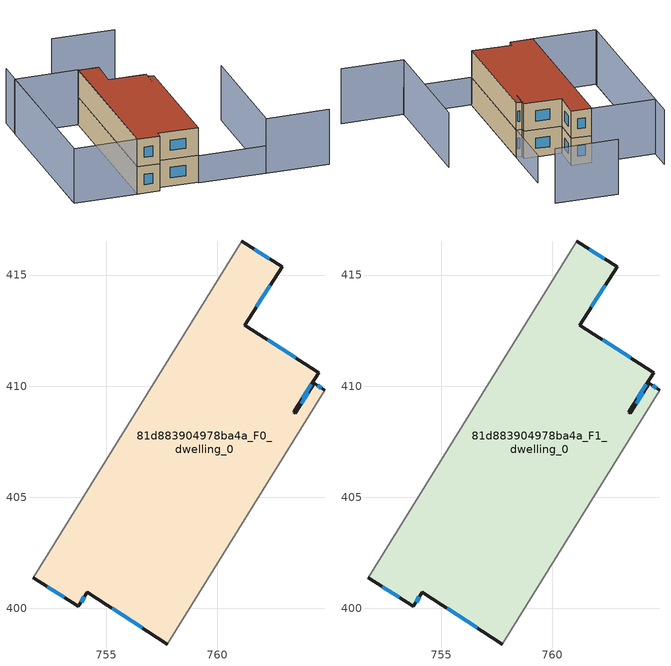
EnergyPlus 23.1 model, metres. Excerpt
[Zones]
81d883904978ba4a_F0_dwelling_0
 floor ground (EU_floor_Construction): 762.91,415.37 761.22,412.75 764.56,410.6 763.48,408.93 763.43,408.83 763.5,408.79 764.36,410.12 764.83,409.82 757.75,398.4 754.15,400.72 753.74,400.09 751.72,401.39 761.1,416.53 z0
 wall outside (EU_wall_Construction): 764.83,409.82 764.36,410.12 763.5,408.79 763.43,408.83 763.48,408.93 764.56,410.6 761.22,412.75 762.91,415.37 761.1,416.53 / 751.72,401.39 753.74,400.09 754.15,400.72 757.75,398.4 z0:3
 wall adiabatic (EU_wall_Construction): 757.75,398.4 764.83,409.82 / 761.1,416.53 751.72,401.39 z0:3
 window (EU_Window_Construction): 764.09,409.71 763.76,409.2 / 764.68,409.92 764.5,410.03 / 755.27,400 756.63,399.12 / 753.87,400.29 754.02,400.52 / 752.35,400.98 753.11,400.5 / 762.34,415.73 761.66,416.17 / 761.75,413.57 762.38,414.55 / 763.52,411.27 762.26,412.08 / 763.82,409.45 764.23,410.08 z0.93:2.07
81d883904978ba4a_F1_dwelling_0
 floor to 81d883904978ba4a_F0_dwelling_0 (EU_floor_Construction): 762.91,415.37 761.22,412.75 764.56,410.6 763.48,408.93 763.42,408.83 763.5,408.79 764.36,410.12 764.83,409.82 757.75,398.4 754.15,400.72 753.74,400.09 751.72,401.39 761.1,416.53 z3
 wall outside (EU_wall_Construction): 764.83,409.82 764.36,410.12 763.5,408.79 763.43,408.83 763.48,408.93 764.56,410.6 761.22,412.75 762.91,415.37 761.1,416.53 / 751.72,401.39 753.74,400.09 754.15,400.72 757.75,398.4 z3:6
 wall adiabatic (EU_wall_Construction): 757.75,398.4 764.83,409.82 / 761.1,416.53 751.72,401.39 z3:6
 window (EU_Window_Construction): 764.09,409.71 763.76,409.2 / 764.68,409.92 764.5,410.03 / 755.27,400 756.63,399.12 / 753.87,400.29 754.02,400.52 / 752.35,400.98 753.11,400.5 / 762.34,415.73 761.66,416.17 / 761.75,413.57 762.38,414.55 / 763.52,411.27 762.26,412.08 / 763.82,409.45 764.23,410.08 z3.93:5.07
 roof outside (EU_roof_Construction): 757.75,398.4 764.83,409.82 764.36,410.12 763.5,408.79 763.43,408.83 763.48,408.93 764.56,410.6 761.22,412.75 762.91,415.37 761.1,416.53 751.72,401.39 753.74,400.09 754.15,400.72 z6
shading: 769.43,391 763.77,394.51 / 763.77,394.51 770.95,406.1 / 756.84,422.39 746.23,405.26 / 771.03,419.84 765.33,423.37 / 746.02,404.92 755.43,420.11 / 755.43,420.11 761.13,416.58 / 761.13,416.58 751.72,401.39 / 751.72,401.39 746.02,404.92 z0:6; 763.78,394.53 757.69,398.3 / 757.69,398.3 768.26,415.36 z0:3
[Building]
EU S2 Campaign: North Axis=0; Terrain=City; Solar Distribution=FullExterior
[Site:Location]
Montreal-Trudeau.Intl.AP: Latitude=45.4667; Longitude=-73.75; Time Zone=-5; Elevation=36
[SizingPeriod:WeatherFileDays]
AnnualSizingPeriod: Begin Month=1; Begin Day of Month=1; End Month=12; End Day of Month=31; Day of Week for Start Day=Monday; Use Weather File Daylight Saving Period=No; Use Weather File Rain and Snow Indicators=No
[MATERIAL]
EU_InternalMass_Material: Roughness=MediumRough; Thickness=0.1; Conductivity=1; Density=1800; Specific Heat=900; Thermal Absorptance=0.9; Solar Absorptance=0.7; Visible Absorptance=0.7
[MATERIAL:NOMASS] Roughness=MediumRough; Thermal Absorptance=0.9; Solar Absorptance=0.7; Visible Absorptance=0.7
Name | Thermal Resistance
EU_wall_NoMass; EU_floor_NoMass | 1.36485
EU_roof_NoMass | 2.55992
[WINDOWMATERIAL:SIMPLEGLAZINGSYSTEM]
EU_Window_SimpleGlazing: UFactor=3.92339; Solar Heat Gain Coefficient=0.8; Visible Transmittance=0.8
[CONSTRUCTION]
EU_wall_Construction: EU_wall_NoMass
EU_roof_Construction: EU_roof_NoMass
EU_floor_Construction: EU_floor_NoMass
EU_Window_Construction: EU_Window_SimpleGlazing
EU_InternalMass_Construction: EU_InternalMass_Material
[ZONE] Type=1; Multiplier=1; Ceiling Height=autocalculate; Floor Area=autocalculate; Part of Total Floor Area=Yes
Name | Volume
81d883904978ba4a_F0_dwelling_0 | 304.43
81d883904978ba4a_F1_dwelling_0 | 304.432
[INTERNALMASS] Construction=EU_InternalMass_Construction; Surface Area=101.477
Name | Zone or ZoneList
81d883904978ba4a_F0_dwelling_0_EU_InternalMass | 81d883904978ba4a_F0_dwelling_0
81d883904978ba4a_F1_dwelling_0_EU_InternalMass | 81d883904978ba4a_F1_dwelling_0
[OTHEREQUIPMENT] Fuel Type=Electricity; Design Level Calculation Method=Watts/Area; Power per Zone Floor Area=1; Fraction Latent=0; Fraction Radiant=0; Fraction Lost=0; Carbon Dioxide Generation Rate=0; EndUse Subcategory=EU_Step8_InternalGains
Name | Zone or ZoneList or Space or SpaceList | Schedule
EU_Step8_InternalGain_81d883904978ba4a_F0_dwelling_0_f000 | 81d883904978ba4a_F0_dwelling_0 | EU_Step8_GainSchedule_81d883904978ba4a_F0_dwelling_0_f000
EU_Step8_InternalGain_81d883904978ba4a_F1_dwelling_0_f000 | 81d883904978ba4a_F1_dwelling_0 | EU_Step8_GainSchedule_81d883904978ba4a_F1_dwelling_0_f000
[ZONEVENTILATION:DESIGNFLOWRATE] Schedule=EU_AlwaysOn; Design Flow Rate Calculation Method=AirChanges/Hour; Air Changes per Hour=0.860309; Ventilation Type=Natural; Fan Pressure Rise=0; Fan Total Efficiency=1; Constant Term Coefficient=1; Temperature Term Coefficient=0; Velocity Term Coefficient=0; Velocity Squared Term Coefficient=0; Minimum Indoor Temperature=-100; Maximum Indoor Temperature=100; Delta Temperature=-100; Minimum Outdoor Temperature=-100; Maximum Outdoor Temperature=100; Maximum Wind Speed=40
Name | Zone or ZoneList or Space or SpaceList
EU_ConstantAir_81d883904978ba4a_F0_dwelling_0 | 81d883904978ba4a_F0_dwelling_0
EU_ConstantAir_81d883904978ba4a_F1_dwelling_0 | 81d883904978ba4a_F1_dwelling_0
[HVACTEMPLATE:THERMOSTAT] Constant Heating Setpoint=20; Constant Cooling Setpoint=50
EU_HeatOnly_81d883904978ba4a_F0_dwelling_0; EU_HeatOnly_81d883904978ba4a_F1_dwelling_0
[HVACTEMPLATE:ZONE:IDEALLOADSAIRSYSTEM] System Availability Schedule=EU_AlwaysOn; Maximum Heating Supply Air Temperature=50; Minimum Cooling Supply Air Temperature=13; Maximum Heating Supply Air Humidity Ratio=0.0156; Minimum Cooling Supply Air Humidity Ratio=0.0077; Heating Limit=NoLimit; Cooling Limit=NoLimit; Heating Availability Schedule=EU_AlwaysOn; Cooling Availability Schedule=EU_CoolingOff; Dehumidification Control Type=ConstantSensibleHeatRatio; Cooling Sensible Heat Ratio=0.7; Dehumidification Setpoint=60; Humidification Control Type=None; Humidification Setpoint=30; Outdoor Air Method=None; Outdoor Air Flow Rate per Person=0.00944; Outdoor Air Flow Rate per Zone Floor Area=0; Outdoor Air Flow Rate per Zone=0; Demand Controlled Ventilation Type=None; Outdoor Air Economizer Type=NoEconomizer; Heat Recovery Type=None; Sensible Heat Recovery Effectiveness=0.7; Latent Heat Recovery Effectiveness=0.65
Name | Template Thermostat
81d883904978ba4a_F0_dwelling_0 | EU_HeatOnly_81d883904978ba4a_F0_dwelling_0
81d883904978ba4a_F1_dwelling_0 | EU_HeatOnly_81d883904978ba4a_F1_dwelling_0
[SIZING:ZONE] Zone Cooling Design Supply Air Temperature Input Method=SupplyAirTemperature; Zone Cooling Design Supply Air Temperature=13; Zone Heating Design Supply Air Temperature Input Method=SupplyAirTemperature; Zone Heating Design Supply Air Temperature=50; Zone Cooling Design Supply Air Humidity Ratio=0.008; Zone Heating Design Supply Air Humidity Ratio=0.008; Cooling Design Air Flow Method=DesignDay; Cooling Design Air Flow Rate=0; Cooling Minimum Air Flow per Zone Floor Area=0.000762; Cooling Minimum Air Flow=0; Cooling Minimum Air Flow Fraction=0.2; Heating Design Air Flow Method=DesignDay; Heating Design Air Flow Rate=0; Heating Maximum Air Flow per Zone Floor Area=0.002032; Heating Maximum Air Flow=0.141576; Heating Maximum Air Flow Fraction=0.3; Account for Dedicated Outdoor Air System=No; Dedicated Outdoor Air System Control Strategy=NeutralSupplyAir; Dedicated Outdoor Air Low Setpoint Temperature for Design=autosize; Dedicated Outdoor Air High Setpoint Temperature for Design=autosize; Zone Load Sizing Method=Sensible Load Only No Latent Load; Zone Latent Cooling Design Supply Air Humidity Ratio Input Method=HumidityRatioDifference; Zone Cooling Design Supply Air Humidity Ratio Difference=0.005; Zone Latent Heating Design Supply Air Humidity Ratio Input Method=HumidityRatioDifference; Zone Humidification Design Supply Air Humidity Ratio Difference=0.005
81d883904978ba4a_F0_dwelling_0; 81d883904978ba4a_F1_dwelling_0
[SCHEDULE:CONSTANT]
Name | Hourly Value
EU_AlwaysOn | 1
EU_CoolingOff | 0
[SCHEDULE:FILE] Column Number=1; Rows to Skip at Top=0; Number of Hours of Data=8760; Column Separator=Comma; Interpolate to Timestep=No; Minutes per Item=60; Adjust Schedule for Daylight Savings=Yes
Name | File
EU_Step8_GainSchedule_81d883904978ba4a_F0_dwelling_0_f000 | ../../schedules/81d883904978ba4a/81d883904978ba4a_F0_dwelling_0_f000_gain.csv
EU_Step8_GainSchedule_81d883904978ba4a_F1_dwelling_0_f000 | ../../schedules/81d883904978ba4a/81d883904978ba4a_F1_dwelling_0_f000_gain.csv
